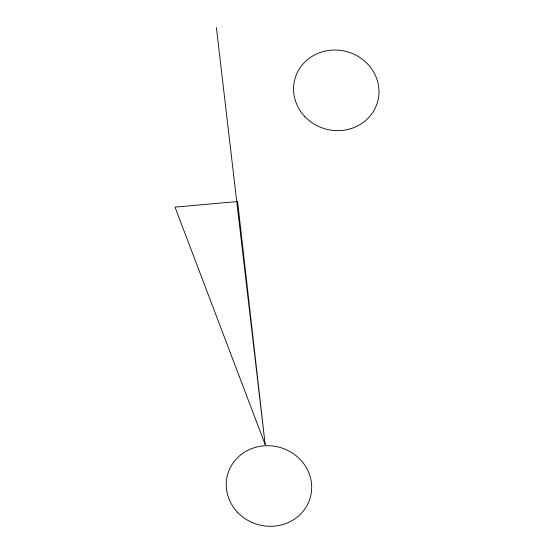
<?xml version="1.0" encoding="UTF-8"?>
<svg xmlns="http://www.w3.org/2000/svg" width="554" height="554" viewBox="0 0 554 554"><rect width="100%" height="100%" fill="white"/><g stroke="black" fill="none" stroke-linecap="round" stroke-linejoin="round"><path stroke-width="0.83" d="M265.144 444.509L175.016 207.127L237.59 201.531L265.144 444.509L216.406 27.7M237.59 512.353A42.914 40.117 15 0 0 309.776 499.244A42.914 40.117 15 0 0 259.528 446.406A42.914 40.117 15 0 0 237.59 512.353M304.894 116.679A42.907 40.11 15 0 0 377.073 103.563A42.907 40.11 15 0 0 326.832 50.739A42.907 40.11 15 0 0 304.894 116.679"/></g></svg>
